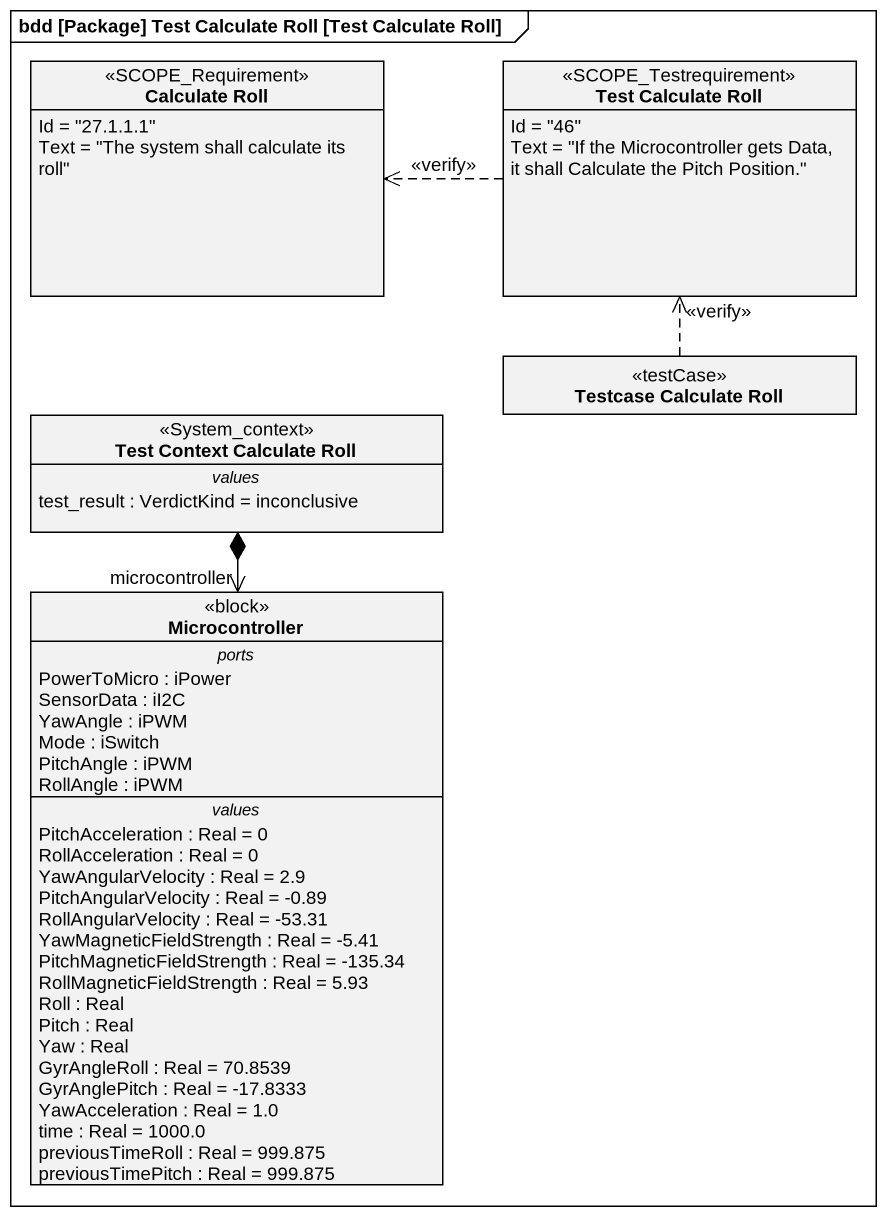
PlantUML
@startuml
mainframe bdd [Package] Test Calculate Roll [Test Calculate Roll]
hide circle
hide empty members
class "Calculate Roll" as Calculate_Roll <<SCOPE_Requirement>> {
  Id = "27.1.1.1"
  Text = "The system shall calculate its roll"
}
class "Test Calculate Roll" as Test_Calculate_Roll <<SCOPE_Testrequirement>> {
  Id = "46"
  Text = "If the Microcontroller gets Data, it shall Calculate the Pitch Position."
}
class "Testcase Calculate Roll" as Testcase_Calculate_Roll <<testCase>>
class "Test Context Calculate Roll" as Test_Context_Calculate_Roll <<System_context>> {
  -- values --
  test_result : VerdictKind = inconclusive
}
class Microcontroller <<block>> {
  -- ports --
  PowerToMicro : iPower
  SensorData : iI2C
  YawAngle : iPWM
  Mode : iSwitch
  PitchAngle : iPWM
  RollAngle : iPWM
  -- values --
  PitchAcceleration : Real = 0
  RollAcceleration : Real = 0
  YawAngularVelocity : Real = 2.9
  PitchAngularVelocity : Real = -0.89
  RollAngularVelocity : Real = -53.31
  YawMagneticFieldStrength : Real = -5.41
  PitchMagneticFieldStrength : Real = -135.34
  RollMagneticFieldStrength : Real = 5.93
  Roll : Real
  Pitch : Real
  Yaw : Real
  GyrAngleRoll : Real = 70.8539
  GyrAnglePitch : Real = -17.8333
  YawAcceleration : Real = 1.0
  time : Real = 1000.0
  previousTimeRoll : Real = 999.875
  previousTimePitch : Real = 999.875
}
Test_Calculate_Roll .left.> Calculate_Roll : <<verify>>
Testcase_Calculate_Roll .up.> Test_Calculate_Roll : <<verify>>
Test_Context_Calculate_Roll *--> "microcontroller" Microcontroller
@enduml
